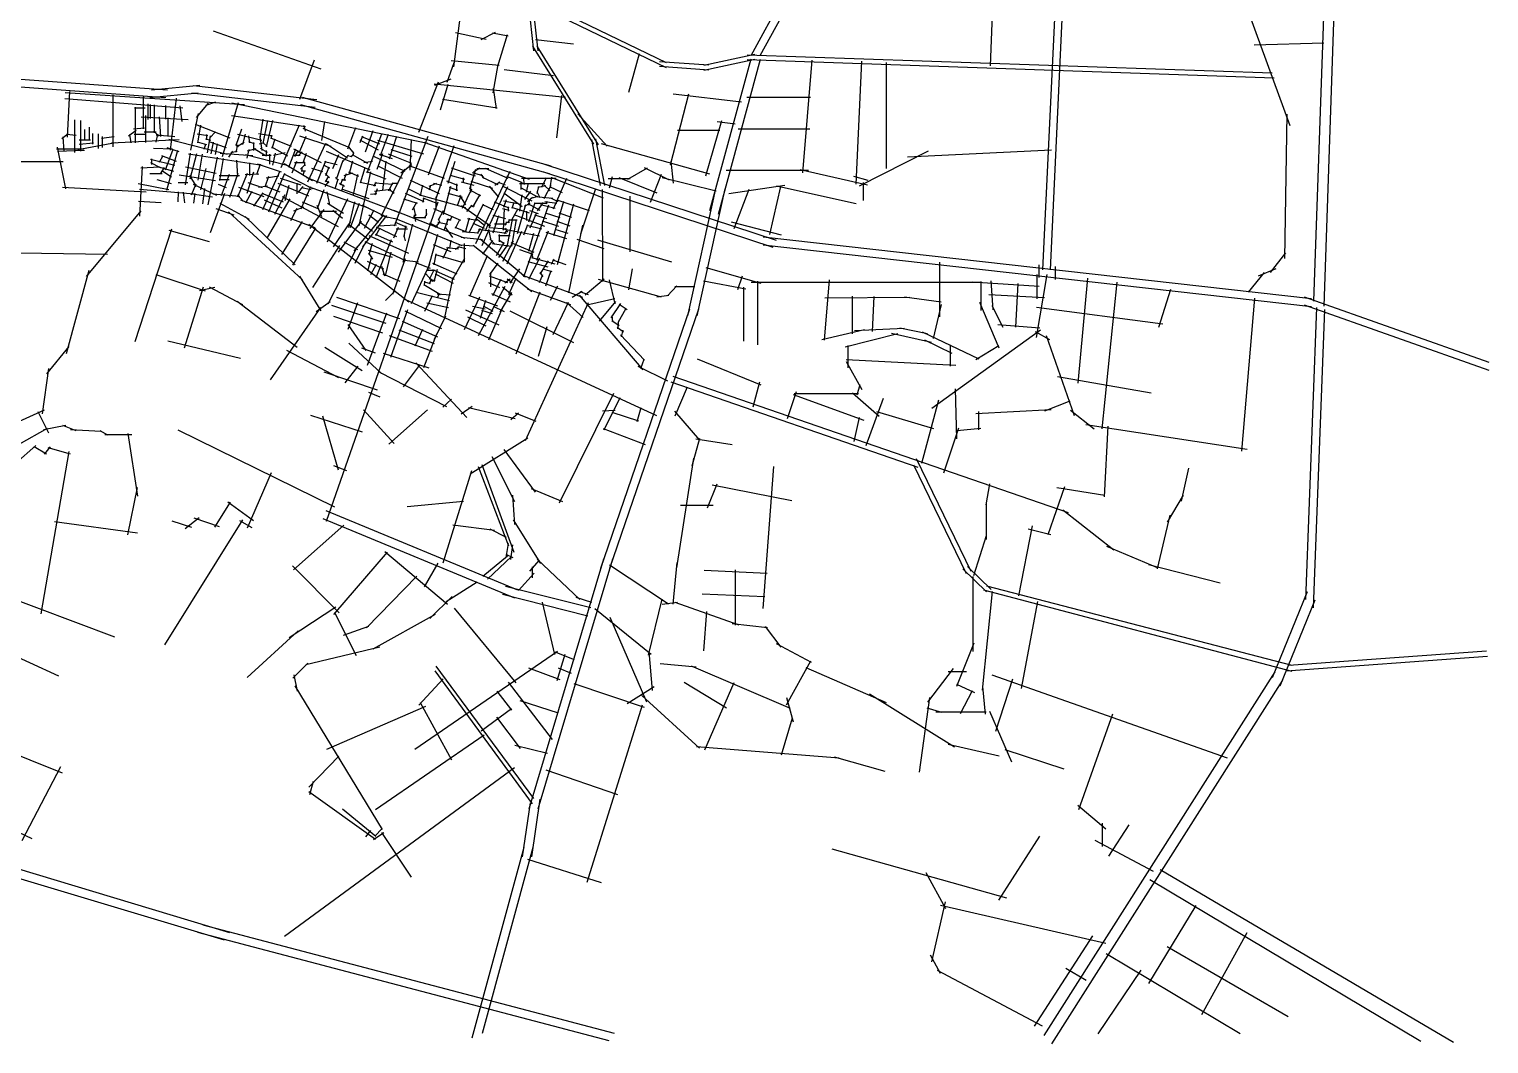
# Model space of a CAD drawing. Header units: metres. Extents: x -9189 to -1624, y -25 to 5087.
# Drawn here: x -6550 to -1665, y -25 to 3369 of the extents above; entities that cross this region are included whole.
import ezdxf

# ---------------------------------------------------------------- set-up
doc = ezdxf.new("R2010")
doc.units = ezdxf.units.M
doc.header["$MEASUREMENT"] = 0
doc.layers.add('路网', color=2, linetype='Continuous')

msp = doc.modelspace()

# ---------------------------------------------------------------- linework, layer by layer
at = {"layer": '路网'}
for p, q in [((-3078.4, 4264.7), (-3158.6, 2564)), ((-3053.7, 4264.7), (-3133.9, 2564)), ((-3312.6, 3773.2), (-3334.6, 3247)), ((-5097.5, 3498.9), (-5130.5, 3243.5)), ((-4134.3, 3281), (-4017.5, 3495)), ((-4103.6, 3281), (-3986.8, 3495)), ((-4879.4, 3450.9), (-4862.5, 3297.1)), ((-4864.6, 3445), (-4848.4, 3297.1)), ((-4804.7, 3443.9), (-4418.4, 3257.4)), ((-4804.7, 3427.4), (-4418.4, 3240.9)), ((-2217.8, 3442.8), (-2251.6, 2459.4)), ((-2184.2, 3426.2), (-2218.1, 2442.8)), ((-2466.1, 3415.9), (-2331.7, 3047.5)), ((-5935, 3364.1), (-5574.8, 3236.3)), ((-5123.9, 3358), (-5020.9, 3336.1)), ((-5037.5, 3334.8), (-4989.9, 3358.8)), ((-4999.5, 3356.6), (-4947.3, 3347.3)), ((-4982.4, 3245.4), (-4950.2, 3351)), ((-4856.3, 3335), (-4728.8, 3320.2)), ((-2450.9, 3317.2), (-2217.7, 3323.4)), ((-4865.7, 3313), (-4661.8, 2985.1)), ((-4851.6, 3313), (-4646.3, 2982.8)), ((-4543.9, 3158.4), (-4508.1, 3288.3)), ((-4292.2, 3249.1), (-4121.7, 3286)), ((-4147.3, 3283.9), (-2390.1, 3223.7)), ((-5644.6, 3135.2), (-5595.4, 3266.4)), ((-5151.7, 3191.9), (-5127.7, 3258.3)), ((-5138.7, 3264.4), (-4977.1, 3248.8)), ((-4997.1, 3155.9), (-4980.8, 3251.6)), ((-4960.4, 3234.5), (-4795.6, 3214.1)), ((-4440.7, 3261.6), (-4276, 3250.1)), ((-4440.7, 3245.1), (-4276, 3233.5)), ((-4292.2, 3232.6), (-4121.7, 3269.5)), ((-4272.3, 2762.3), (-4134.1, 3269.9)), ((-4244, 2750.8), (-4102.9, 3269.2)), ((-4147.3, 3267.4), (-2383.5, 3207)), ((-3961.8, 2889.3), (-3930.1, 3265.8)), ((-3764.6, 3261.8), (-3783.5, 2850.8)), ((-3682.8, 3257.7), (-3682.8, 2903.1)), ((-6670.5, 3183.2), (-6093.5, 3140.9)), ((-6665, 3208.2), (-6088, 3165.9)), ((-6141.5, 3165.9), (-5979.9, 3181.5)), ((-6000.1, 3181), (-5588.1, 3133.6)), ((-5246.7, 3024.7), (-5180.8, 3192.8)), ((-5194.9, 3186.1), (-4755.4, 3141.7)), ((-5193, 3181.5), (-5138.7, 3202.9)), ((-5173.5, 3099), (-5147.8, 3185.2)), ((-6430.9, 3137.7), (-6036.2, 3106.1)), ((-6430.5, 3157.4), (-5830.2, 3117.8)), ((-6415.1, 3160.6), (-6422.9, 3008.3)), ((-6270, 3149.9), (-6270, 2975.8)), ((-6167.8, 3035.7), (-6167.8, 3143.5)), ((-6147, 3140.9), (-5985.4, 3156.5)), ((-6077, 2964.7), (-6057.4, 3138.1)), ((-6005.6, 3156), (-5593.7, 3108.6)), ((-5636.7, 3141.9), (-4805.1, 2911.9)), ((-5167, 3135.2), (-4984.3, 3106.6)), ((-4986.5, 3104.2), (-4996.3, 3172.2)), ((-4784, 3005.3), (-4768, 3147.6)), ((-4404.4, 2915.4), (-4343.1, 3152.5)), ((-4394.8, 3153.3), (-4166, 3126)), ((-4148.2, 3141.7), (-3935.5, 3141.7)), ((-6198.1, 3106), (-6162.2, 3106)), ((-6195, 2988.7), (-6195, 3107.9)), ((-6161.2, 3080.6), (-6161.2, 2990.6)), ((-6153.9, 3119.4), (-6153.9, 3067.6)), ((-6145.6, 3117.9), (-6145.6, 3070.7)), ((-6131.9, 3116.8), (-6131.9, 3022.2)), ((-6092.7, 3068.6), (-6092.7, 3114.4)), ((-6046.6, 3112.6), (-6039.6, 3061)), ((-6009.3, 2965.1), (-5983.8, 3086.7)), ((-5990.6, 3074.2), (-5950.6, 3121.9)), ((-5958, 3115.4), (-5925.4, 3125.8)), ((-5904, 2943.6), (-5850, 3124.1)), ((-5873.7, 3080.7), (-5625.9, 3043.7)), ((-5872.4, 3123), (-5216.1, 2987.5)), ((-5642.2, 3116.9), (-4810.6, 2886.9)), ((-4714.3, 3086.4), (-4616.5, 2978.2)), ((-2348.6, 2602.4), (-2340.4, 3085.1)), ((-6399, 3065.6), (-6399, 2957)), ((-6378.7, 3063.7), (-6378.7, 2961.1)), ((-6363.7, 2997.2), (-6363.7, 3033.3)), ((-6348.3, 2996.6), (-6348.3, 3041.1)), ((-6218.1, 3012.4), (-6192.9, 3031.8)), ((-6201.4, 3035.8), (-6165, 3039.4)), ((-6175.2, 3075.7), (-6018.5, 3066.8)), ((-6109.5, 3010.1), (-6114.8, 3075.6)), ((-6086.1, 3073.2), (-6086.1, 3010.1)), ((-5994.8, 3052), (-5878.5, 3005.7)), ((-5985.6, 2988.9), (-5975.5, 3048.7)), ((-5858.3, 2981.3), (-5838.8, 3036.2)), ((-5768.7, 3067.8), (-5778.7, 3004.8)), ((-5767.3, 2987.1), (-5751.9, 3063.8)), ((-5756.4, 2975.9), (-5735.4, 3064.2)), ((-5707.5, 2906.3), (-5646.2, 3048.9)), ((-5634.5, 3037.7), (-5477.9, 2973.3)), ((-5631, 3046.9), (-5626.8, 3028.5)), ((-5571.6, 2997), (-5560.6, 3060)), ((-5483.7, 2969.3), (-5456.7, 3039.9)), ((-5425.2, 2958.7), (-5399.7, 3030.3)), ((-4380.6, 3031.2), (-4238.6, 3031.2)), ((-4285.9, 2879), (-4232.8, 3063.9)), ((-4247.7, 3060.7), (-4187.7, 3052.5)), ((-4177.9, 3035.7), (-3937.5, 3035.7)), ((-6441.2, 3004.1), (-6419.6, 3019.8)), ((-6438, 3009.3), (-6434.1, 2959.7)), ((-6426, 3018.2), (-6392.8, 3014.9)), ((-6387.5, 2967), (-6261.6, 2990.6)), ((-6382.8, 2999), (-6345.4, 2999)), ((-6382.7, 2985), (-6335.4, 2989.1)), ((-6337.3, 2984.7), (-6337.3, 3020.3)), ((-6318.2, 2970.6), (-6318.2, 3019.4)), ((-6308.8, 3004.5), (-6266.4, 3010.2)), ((-6305.3, 2973.9), (-6305.3, 3010.5)), ((-6274.7, 2988.8), (-6048.6, 3000.7)), ((-6209.1, 2989.1), (-6214, 3017.4)), ((-6199.3, 3018.4), (-6158.5, 3018.4)), ((-6166.2, 3025.6), (-6125.7, 3025.6)), ((-6134, 3028), (-6115.8, 3011.6)), ((-6125.7, 2991.2), (-6119.8, 3018)), ((-6125.5, 3016.2), (-6062.6, 3010.7)), ((-6083.1, 3001.9), (-5888, 2951.2)), ((-5988.4, 2992.3), (-5956.9, 2983)), ((-5987.8, 3019.7), (-5952.6, 3013.7)), ((-5964.3, 2967.8), (-5959.5, 2985.1)), ((-5960.8, 3002.3), (-5942.1, 2997.5)), ((-5956.7, 3017.4), (-5956.7, 2999)), ((-5954.1, 2955.6), (-5943.3, 3012.2)), ((-5948.7, 2994.1), (-5891.4, 2973.8)), ((-5945.7, 3006.1), (-5926.5, 3026.2)), ((-5941.5, 2952.8), (-5933.5, 2991.4)), ((-5927.3, 2950), (-5920, 2986)), ((-5859.7, 2983.8), (-5849.9, 2977.1)), ((-5857.7, 2957.9), (-5851.7, 2981.9)), ((-5856.9, 2976.2), (-5831.4, 2991.5)), ((-5852.9, 3018.4), (-5771.3, 2997.7)), ((-5835.2, 2983.3), (-5826, 3018.4)), ((-5816.6, 3012.8), (-5813.2, 2989.6)), ((-5816.2, 2993.8), (-5798, 2987.1)), ((-5800.2, 2990.3), (-5800.2, 2963.2)), ((-5783.5, 3019.9), (-5736.1, 3012.3)), ((-5779.2, 2985.4), (-5764.4, 2990)), ((-5778.7, 3010), (-5771.8, 2963.3)), ((-5769, 2990.8), (-5754.1, 2977.2)), ((-5742.8, 3005.9), (-5673.6, 2977.5)), ((-5740.5, 3014.3), (-5740.5, 3002.2)), ((-5737.1, 2971.3), (-5727.5, 3002.2)), ((-5647, 2955.5), (-5623.5, 3011)), ((-5645.6, 3013.1), (-5541.1, 2978.3)), ((-5618.2, 2858.3), (-5557.8, 2987.9)), ((-5555.7, 2985.3), (-5484.8, 2939.3)), ((-5444.3, 2999.7), (-5383, 2965.9)), ((-5442.7, 2990.1), (-5434.2, 3013)), ((-5438.3, 3010.8), (-5377.8, 2985.4)), ((-5419.3, 2888.3), (-5369.8, 3019.6)), ((-5385, 2998.4), (-5231.2, 2952.3)), ((-5374.9, 2946.2), (-5348, 3017.6)), ((-5344.6, 2935.6), (-5319.8, 3011)), ((-5327.3, 2712), (-5214.7, 3011)), ((-5275.8, 2897.3), (-5271.4, 3000.8)), ((-5229.3, 2991.1), (-4877, 2867.1)), ((-5188.5, 2802.7), (-5127.9, 2980.4)), ((-4637.9, 2846.8), (-4667.9, 3000.8)), ((-4623.8, 2846.8), (-4654.2, 3002.8)), ((-4636.7, 2987.1), (-4273.6, 2885.5)), ((-6459.4, 2969.1), (-6368, 2968.6)), ((-6456.6, 2975), (-6429.1, 2835)), ((-6455.6, 2960.8), (-6365.4, 2964.8)), ((-6145, 2934), (-6063.1, 2914.8)), ((-6140.1, 2917.1), (-6140.1, 2935.1)), ((-6134.4, 2971.1), (-6071.2, 2968.6)), ((-6113.9, 2924.4), (-6102.2, 2947)), ((-6107.7, 2947), (-6058.8, 2927.5)), ((-6094.6, 2898.9), (-6068.2, 2968.5)), ((-6089.9, 2831), (-6053.2, 2964.1)), ((-6089.3, 2973), (-6050.1, 2960.2)), ((-6027.8, 2848.2), (-6010.8, 2954.3)), ((-6017.6, 2951.8), (-5771, 2914.1)), ((-6011.7, 2869), (-5989.3, 2953)), ((-5984.9, 2863.7), (-5970.3, 2951.4)), ((-5951.4, 2781.9), (-5919.7, 2940.9)), ((-5912, 2863.3), (-5899.6, 2936.7)), ((-5911.5, 2954.2), (-5801.5, 2946.7)), ((-5882.1, 2940.9), (-5868.7, 2961.6)), ((-5875.7, 2956.5), (-5854.3, 2961.3)), ((-5826.2, 2950.2), (-5687.6, 2914.9)), ((-5815.5, 2967.2), (-5821.8, 2937.8)), ((-5819.3, 2962.8), (-5791.1, 2970.5)), ((-5797.8, 2970.2), (-5760.1, 2946.6)), ((-5776.9, 2970.8), (-5753.8, 2957.9)), ((-5771.2, 2948), (-5741, 2948)), ((-5757.9, 2963.7), (-5757.9, 2944.9)), ((-5745.7, 2950.8), (-5745.7, 2918)), ((-5739.1, 2975.3), (-5685.6, 2945.7)), ((-5734.9, 2914.1), (-5725.6, 2954.9)), ((-5732.8, 2948.4), (-5694.3, 2956.9)), ((-5681.7, 2907.5), (-5658.2, 2969.1)), ((-5668.5, 2948), (-5643.8, 2948)), ((-5666, 2969.6), (-5573.1, 2923.3)), ((-5661.2, 2943.6), (-5649.4, 2964)), ((-5649.9, 2945.5), (-5637, 2959)), ((-5633.4, 2922.1), (-5622.5, 2954.5)), ((-5556.6, 2961.4), (-5410.9, 2898.7)), ((-5533.9, 2903.5), (-5514.1, 2950)), ((-5521.6, 2867.7), (-5499.2, 2931.4)), ((-5503.5, 2924.1), (-5481.3, 2947.5)), ((-5486, 2946.2), (-5470.5, 2943.8)), ((-5483.1, 2976.9), (-5464, 2953.2)), ((-5474, 2943.1), (-5465.2, 2949.9)), ((-5469.5, 2950.2), (-5418.1, 2921.3)), ((-5466.7, 2959.2), (-5466.7, 2946.4)), ((-5400.8, 2945.1), (-5293.6, 2894)), ((-5385.4, 2901.2), (-5366.5, 2953.1)), ((-5379.2, 2951.4), (-5336.1, 2937.1)), ((-5348.7, 2952.1), (-5270.8, 2921.1)), ((-5340.1, 2966.8), (-5269.7, 2945)), ((-5213.6, 2882.3), (-5177, 2979.2)), ((-3771.4, 2844.8), (-3541.1, 2962.2)), ((-3611, 2942.2), (-3128.6, 2965.6)), ((-6791.1, 2926.3), (-6436.8, 2926.3)), ((-6180, 2744.1), (-6171.1, 2909.8)), ((-6176.5, 2906), (-6113.6, 2909.3)), ((-6146.4, 2886.9), (-6105.2, 2886.9)), ((-6144.5, 2922.8), (-6111.9, 2906.5)), ((-6120.5, 2909.8), (-6067.8, 2894.7)), ((-6111.2, 2885.8), (-6097.4, 2906.2)), ((-6106.6, 2896.2), (-6074.3, 2875.6)), ((-6026.9, 2908.8), (-5924.2, 2888)), ((-5976, 2832.4), (-5958, 2903.4)), ((-5907.3, 2812.4), (-5879.6, 2884.2)), ((-5878.4, 2807.2), (-5850.8, 2888)), ((-5856.2, 2930.7), (-5853.6, 2876.3)), ((-5851.9, 2808.1), (-5819.8, 2887.4)), ((-5828.1, 2883.4), (-5782.4, 2885.5)), ((-5821.1, 2821.2), (-5798.6, 2892.2)), ((-5812.2, 2880.4), (-5812.2, 2922.3)), ((-5788.3, 2883), (-5775.8, 2918.4)), ((-5788, 2918.5), (-5707.3, 2892.1)), ((-5768.3, 2765.6), (-5710.3, 2896)), ((-5748.2, 2758.3), (-5694.7, 2887.9)), ((-5698.6, 2885.2), (-5602, 2836.7)), ((-5697.2, 2919.7), (-5602.5, 2863.3)), ((-5670.3, 2888.8), (-5654.4, 2927.5)), ((-5662.9, 2923.7), (-5626.5, 2923.7)), ((-5642, 2900.9), (-5626.5, 2916.1)), ((-5640, 2895.1), (-5625.8, 2895.1)), ((-5637.2, 2893.2), (-5637.2, 2907.6)), ((-5633.8, 2880.9), (-5629.3, 2896.6)), ((-5630.3, 2925.1), (-5627.7, 2912.3)), ((-5605.9, 2904.7), (-5568.4, 2893.3)), ((-5588.1, 2854.2), (-5557.7, 2928.8)), ((-5565.6, 2915.1), (-5545.2, 2904.5)), ((-5562.3, 2926.3), (-5520, 2917.2)), ((-5560, 2886.1), (-5545.6, 2872.4)), ((-5557.6, 2879.9), (-5546.8, 2909.2)), ((-5497, 2862.7), (-5488.5, 2886.6)), ((-5496.7, 2880.3), (-5466.8, 2889.1)), ((-5482.1, 2892.2), (-5448.2, 2877.2)), ((-5478.2, 2888), (-5467.3, 2928.6)), ((-5465.1, 2815.9), (-5450.5, 2882.9)), ((-5446.2, 2711.6), (-5406.8, 2892.1)), ((-5441.5, 2855), (-5425.7, 2906.2)), ((-5430, 2923.8), (-5401, 2928.2)), ((-5421.1, 2892.9), (-5357, 2868.4)), ((-5384, 2912.3), (-5302.2, 2871.3)), ((-5371.2, 2744.6), (-5293.6, 2902.4)), ((-5366.9, 2829.5), (-5355.5, 2928)), ((-5306.2, 2888.3), (-5270.1, 2916.5)), ((-5279.5, 2913.8), (-5161.2, 2871.2)), ((-5147.8, 2854.2), (-5124.7, 2927.7)), ((-5138.5, 2905.1), (-5058, 2878.3)), ((-5075.3, 2835), (-5055.8, 2900.8)), ((-5067.8, 2889.4), (-5033.6, 2880.2)), ((-5063, 2892.3), (-5041.8, 2905.9)), ((-5055.9, 2652.5), (-4941, 2894.5)), ((-5052.4, 2903), (-5012.4, 2903)), ((-5040.3, 2884.5), (-5028.3, 2869.6)), ((-5024.3, 2904.7), (-4948.2, 2871.1)), ((-4829.2, 2918.9), (-4050.7, 2663)), ((-4829.2, 2892.6), (-4061.9, 2640.3)), ((-4546.4, 2867.8), (-4480.9, 2905.8)), ((-4492.5, 2906.3), (-4409, 2865.5)), ((-4470.9, 2791.1), (-4434.2, 2884.7)), ((-4403.4, 2927.4), (-4395.4, 2853.8)), ((-4217.8, 2897.4), (-3942.3, 2897.4)), ((-3970.6, 2900.1), (-3745.1, 2848.2)), ((-6439.5, 2841.2), (-6159.1, 2825.3)), ((-6185.6, 2853.4), (-6083.1, 2833)), ((-6181, 2834.4), (-5998, 2818.3)), ((-6123.5, 2866.4), (-6075.5, 2852.9)), ((-6052.1, 2856.7), (-6019.3, 2856.7)), ((-6048, 2881.7), (-5927.4, 2862.7)), ((-6013.6, 2880.1), (-5991.8, 2842.8)), ((-6007, 2814.9), (-5991.2, 2852.5)), ((-6001.3, 2850.7), (-5923.6, 2814.6)), ((-5968.9, 2785.6), (-5962.3, 2835.9)), ((-5918.5, 2850.7), (-5890.8, 2840)), ((-5915.2, 2866.1), (-5880.9, 2866.1)), ((-5915, 2879.3), (-5846.6, 2879.3)), ((-5849.4, 2841.2), (-5765, 2809.3)), ((-5818.3, 2856.7), (-5770.8, 2840.1)), ((-5782.8, 2840.6), (-5753.2, 2845.4)), ((-5762.9, 2845.2), (-5711.7, 2824.7)), ((-5760.9, 2841.6), (-5748.8, 2877.5)), ((-5757.3, 2872.6), (-5715.4, 2878.5)), ((-5718.4, 2854.6), (-5616.1, 2811.6)), ((-5710.4, 2870.8), (-5640.8, 2848.8)), ((-5693.3, 2796.3), (-5680.7, 2847.4)), ((-5653.8, 2818.7), (-5653.8, 2854.6)), ((-5649.8, 2822.9), (-5633.3, 2842.7)), ((-5640.1, 2768.7), (-5608.2, 2842.9)), ((-5639.3, 2839.9), (-5607.3, 2833.2)), ((-5622.4, 2873), (-5315.3, 2757.5)), ((-5616.3, 2843.2), (-5416.2, 2772.1)), ((-5560.2, 2842.7), (-5547.3, 2860.9)), ((-5559.6, 2862.8), (-5547.4, 2856.8)), ((-5558.7, 2859.2), (-5547.1, 2877.8)), ((-5526.7, 2834.9), (-5516.2, 2868.7)), ((-5525.3, 2872.8), (-5514.8, 2864.6)), ((-5511.4, 2854.5), (-5495.4, 2844.3)), ((-5508.5, 2848.7), (-5500.9, 2868.6)), ((-5505.5, 2865.4), (-5490.3, 2865.4)), ((-5505.3, 2835.7), (-5414.2, 2803)), ((-5502.6, 2830.5), (-5498.1, 2848.2)), ((-5443.3, 2857.6), (-5390.5, 2846.5)), ((-5397.1, 2843.8), (-5388.2, 2857.3)), ((-5395.2, 2827.5), (-5339.8, 2834.3)), ((-5393.4, 2855.1), (-5332.9, 2850.4)), ((-5392.7, 2815.6), (-5384.4, 2836.6)), ((-5347.1, 2828.4), (-5333.3, 2856.2)), ((-5345.9, 2834.5), (-5329.4, 2820.3)), ((-5335.6, 2853.9), (-5315.7, 2853.9)), ((-5283.3, 2836), (-5238.3, 2813.8)), ((-5275.8, 2863.8), (-5178.5, 2819.3)), ((-5240.3, 2811.9), (-5233.2, 2847.5)), ((-5211.8, 2844.6), (-5186.5, 2854.3)), ((-5211, 2832.4), (-5206.8, 2847.9)), ((-5197.7, 2854), (-5168.9, 2847)), ((-5164.2, 2749.2), (-5139, 2844.2)), ((-5153.7, 2862.1), (-5117.3, 2848)), ((-5145, 2840.4), (-5116.6, 2831.3)), ((-5141.3, 2881), (-5094.1, 2867.2)), ((-5119.2, 2828.3), (-5119.2, 2851.7)), ((-5105, 2859.2), (-5062.7, 2847.2)), ((-5100, 2770.4), (-5069.4, 2835.8)), ((-5098.4, 2871.7), (-5098.4, 2855.5)), ((-5072.8, 2861.1), (-4999.5, 2837.4)), ((-5072.4, 2822.7), (-5072.4, 2848)), ((-5034.9, 2874.1), (-4982.2, 2849.3)), ((-5011.4, 2711.3), (-4948.5, 2843.3)), ((-5011, 2844), (-4979.8, 2807.3)), ((-4992.6, 2847.2), (-4975, 2858.9)), ((-4981.1, 2857.9), (-4957.1, 2849.1)), ((-4968, 2845.1), (-4868.1, 2794.7)), ((-4952.6, 2877.5), (-4900.9, 2856.1)), ((-4909.1, 2853.6), (-4824.2, 2853.6)), ((-4904.2, 2838.5), (-4848.9, 2808.2)), ((-4903.7, 2832.8), (-4903.7, 2859.2)), ((-4903.2, 2870.5), (-4787, 2870.5)), ((-4892.7, 2849.6), (-4895.7, 2872)), ((-4886.5, 2824.3), (-4879, 2854.5)), ((-4850, 2819.2), (-4845.3, 2842.9)), ((-4848.6, 2840.9), (-4821.9, 2846.5)), ((-4834.4, 2840.3), (-4818.7, 2872.9)), ((-4827.4, 2847.5), (-4806.4, 2829)), ((-4826.9, 2803), (-4803.1, 2847.6)), ((-4809.4, 2843.5), (-4767.1, 2822.7)), ((-4806.8, 2838.4), (-4801.4, 2873.9)), ((-4799.5, 2872.6), (-4629.4, 2805.6)), ((-4795.3, 2768.8), (-4751.4, 2871)), ((-4704.6, 2684.9), (-4654, 2836.1)), ((-4612.4, 2869.3), (-4539.2, 2869.3)), ((-4608.3, 2838.8), (-4598.3, 2876.3)), ((-4577, 2873.7), (-4449.4, 2822.4)), ((-4431.6, 2873.2), (-4250.8, 2828)), ((-4252.1, 2841.1), (-4347.1, 2410.3)), ((-4222.8, 2835.5), (-4316.5, 2410.3)), ((-4209.2, 2819.9), (-4021.8, 2847.1)), ((-4190.9, 2702), (-4141.1, 2834.3)), ((-4072.1, 2682.8), (-4035, 2842.8)), ((-4049.1, 2845), (-3782.9, 2786.2)), ((-3791.9, 2877.8), (-3743.9, 2864.5)), ((-3759, 2856.3), (-3759, 2796)), ((-6184.4, 2794.1), (-6108.4, 2789.1)), ((-6051.9, 2791.6), (-6050.5, 2825.1)), ((-6029.1, 2788), (-6034.4, 2824)), ((-6011.3, 2819.2), (-5936.7, 2808.7)), ((-5999.2, 2787), (-5995.4, 2819.5)), ((-5944, 2689), (-5896.1, 2820.9)), ((-5936, 2818.2), (-5845.3, 2811)), ((-5912.7, 2787.2), (-5814.2, 2733.4)), ((-5853.7, 2815.3), (-5834, 2794.1)), ((-5843.3, 2799), (-5595, 2705.6)), ((-5825.7, 2787.9), (-5803.7, 2826.9)), ((-5798.7, 2777.5), (-5767.7, 2822.1)), ((-5772.2, 2821), (-5700.5, 2791.5)), ((-5764.1, 2798.7), (-5705.3, 2771.7)), ((-5752.7, 2672.3), (-5677.2, 2802.1)), ((-5728.7, 2750.4), (-5694, 2816.4)), ((-5703.8, 2809.1), (-5516.6, 2709.6)), ((-5637, 2791.6), (-5584.3, 2769)), ((-5564.7, 2831.7), (-5587.1, 2768.4)), ((-5555.9, 1723.2), (-5182.2, 2791.6)), ((-5554.1, 2825.5), (-5545.6, 2781.2)), ((-5552.4, 2657.9), (-5484.4, 2802.4)), ((-5552.1, 2787.4), (-5498.5, 2754.2)), ((-5481.2, 2705.9), (-5460.8, 2792.2)), ((-5475.3, 2705.4), (-5444.6, 2787.7)), ((-5408, 2816.9), (-5387.1, 2819.9)), ((-5298, 2801.6), (-5252, 2787)), ((-5292.2, 2820.5), (-5230, 2792.8)), ((-5268, 2764.9), (-5253.1, 2790.6)), ((-5243.9, 2815.7), (-5090.3, 2773.2)), ((-5233.2, 2791), (-5228.2, 2805.4)), ((-5232.6, 2804.6), (-5186.6, 2787.8)), ((-5187.9, 2768.6), (-5187.9, 2808.5)), ((-5149.9, 2820.5), (-5101.8, 2807.8)), ((-5105.8, 2812.3), (-5118.6, 2778.4)), ((-5110.6, 2814.2), (-5089.9, 2781.6)), ((-5077.6, 2687.6), (-5029.5, 2785.6)), ((-5076.4, 2831.5), (-5039.8, 2813.4)), ((-5065.2, 2774.4), (-5041.4, 2816.8)), ((-4993.8, 2791.7), (-4944.7, 2772.1)), ((-4963.2, 2795.6), (-4909.4, 2785.1)), ((-4962.2, 2821.4), (-4900.4, 2776.1)), ((-4962.1, 2774.4), (-4953.2, 2799.1)), ((-4933.7, 2770.4), (-4926.9, 2790.4)), ((-4908.3, 2760.5), (-4900.6, 2814.8)), ((-4892.3, 2777.5), (-4874.1, 2787.6)), ((-4891.8, 2799.2), (-4871.5, 2827)), ((-4882.3, 2792.4), (-4865.5, 2807)), ((-4881.3, 2786.1), (-4841.4, 2764.4)), ((-4878.4, 2780.6), (-4875.1, 2800.3)), ((-4878, 2724.9), (-4857.3, 2789.1)), ((-4871, 2803.7), (-4846.7, 2811)), ((-4860.5, 2787.3), (-4817.1, 2787.3)), ((-4856.6, 2809.9), (-4797.6, 2803.8)), ((-4840, 2805.6), (-4850.3, 2825)), ((-4849.2, 2761.5), (-4829.6, 2790)), ((-4825.2, 2792.8), (-4784.5, 2787.6)), ((-4820.7, 2785.5), (-4816, 2794.5)), ((-4805.3, 2805.5), (-4781.2, 2793)), ((-4794.5, 2678.9), (-4760.7, 2793.6)), ((-4784.4, 2799), (-4676.1, 2762.4)), ((-4781.9, 2582), (-4727.3, 2785)), ((-4632.8, 2832.7), (-4631.9, 2524.9)), ((-4540.6, 2810.5), (-4540.6, 2624.6)), ((-6359.2, 2542), (-6175.9, 2761.4)), ((-5925.7, 2769.9), (-5866, 2748.2)), ((-5883.6, 2758.4), (-5636.3, 2530.7)), ((-5827.1, 2743), (-5660.3, 2581)), ((-5674.9, 2729.2), (-5653.6, 2770.4)), ((-5665.1, 2762.2), (-5631.7, 2775.4)), ((-5609.7, 2703.1), (-5563.6, 2765.7)), ((-5587.4, 2780.4), (-5572, 2742.9)), ((-5575.7, 2760.3), (-5522.4, 2760.3)), ((-5534.1, 2763.9), (-5501.4, 2736.6)), ((-5462.9, 2626.3), (-5364, 2748.7)), ((-5437.7, 2781.3), (-5351.2, 2739.7)), ((-5434.2, 2640.8), (-5353.7, 2745.7)), ((-5428.7, 2703.5), (-5395.4, 2765.3)), ((-5413.4, 2748.8), (-5380.9, 2724.1)), ((-5363.4, 2743.6), (-5316.5, 2733.7)), ((-5331.3, 2763.7), (-5091.9, 2670.2)), ((-5324.4, 2736.4), (-5102.6, 2645.6)), ((-5264.4, 2739.9), (-5223.5, 2739.9)), ((-5263.9, 2774), (-5257.8, 2744.4)), ((-5263.6, 2741.2), (-5255.7, 2750.4)), ((-5261.8, 2747.8), (-5257.5, 2725.8)), ((-5227.9, 2736.8), (-5218.5, 2753)), ((-5220.6, 2745.2), (-5220.6, 2767.5)), ((-5196.8, 2769), (-5107.1, 2730.7)), ((-5164.5, 2761.2), (-5181.3, 2730.9)), ((-5160.1, 2698.7), (-5146.6, 2736.4)), ((-5141.8, 2729.6), (-5134.6, 2744.3)), ((-5103.7, 2779.1), (-5006.6, 2711.4)), ((-5089.8, 2690.6), (-5076.5, 2737.8)), ((-5086.3, 2759.7), (-5068.4, 2780.5)), ((-5074, 2778.9), (-5060.1, 2778.9)), ((-5055.4, 2736.6), (-5025, 2712.4)), ((-5033.8, 2783.2), (-4997.6, 2766.4)), ((-4998.2, 2747.3), (-4956.7, 2735.6)), ((-4997.8, 2688.2), (-4978.4, 2746.2)), ((-4966.8, 2769.4), (-4943.6, 2763.6)), ((-4963, 2697.2), (-4959.7, 2769.1)), ((-4951, 2641), (-4931.7, 2738.6)), ((-4946.2, 2760.9), (-4946.2, 2775.3)), ((-4936.4, 2773.6), (-4877.7, 2754.5)), ((-4933.6, 2733.6), (-4915, 2767.5)), ((-4929, 2749.1), (-4825.7, 2710.7)), ((-4916.7, 2686), (-4888.4, 2783.1)), ((-4895.4, 2541.4), (-4811.2, 2781.7)), ((-4885.4, 2729.5), (-4885.4, 2760.3)), ((-4876.4, 2762.8), (-4847.1, 2752.9)), ((-4873.7, 2705.1), (-4851.1, 2756.3)), ((-4858.8, 2748), (-4819, 2736.3)), ((-4839.5, 2782.7), (-4789.7, 2770.3)), ((-4823.8, 2755.1), (-4774, 2738.8)), ((-4777.4, 2755.3), (-4735, 2740.5)), ((-6195.4, 2324.3), (-6072.7, 2701.2)), ((-6083.1, 2696.9), (-5948.1, 2658.6)), ((-5705.4, 2615.5), (-5636.3, 2725.6)), ((-5667.7, 2579.6), (-5591.2, 2703.9)), ((-5614.5, 2717.2), (-5279.5, 2457.5)), ((-5532.3, 2640.8), (-5474.4, 2725.8)), ((-5515.1, 2623.6), (-5438.2, 2726.7)), ((-5477.6, 2714), (-5417.4, 2668.4)), ((-5441.8, 2723), (-5401.9, 2693.2)), ((-5389.8, 2679.2), (-5376.1, 2705)), ((-5389.3, 2708.1), (-5321.6, 2676)), ((-5383.5, 2711.7), (-5321.1, 2715.1)), ((-5330.2, 2671.7), (-5314.1, 2706.7)), ((-5326.1, 2723.2), (-5286.9, 2707)), ((-5322.2, 2701.5), (-5284.3, 2701.5)), ((-5298.7, 2590.2), (-5266.3, 2716.7)), ((-5290.6, 2711.5), (-5296.3, 2673.5)), ((-5211.1, 2721.1), (-5184.2, 2708.3)), ((-5190.5, 2706.3), (-5175.2, 2725.7)), ((-5182.3, 2723.5), (-5149.3, 2716.9)), ((-5180.4, 2735.2), (-5177.2, 2720.6)), ((-5159.8, 2707.7), (-5134.2, 2672.4)), ((-5152.7, 2733), (-5137.7, 2733)), ((-5125.7, 2707), (-5084.8, 2689.9)), ((-5123.2, 2704.1), (-5109.1, 2732.6)), ((-5101.7, 2693), (-5046.6, 2688.3)), ((-5083.3, 2735.5), (-5052.6, 2730.5)), ((-5066, 2720.4), (-5027.5, 2703.8)), ((-5049.9, 2686.1), (-5039.5, 2702.8)), ((-5046.7, 2700.4), (-4953.5, 2686.6)), ((-5034.9, 2645.5), (-5010.9, 2699.6)), ((-5023.8, 2695), (-5012.7, 2718.9)), ((-5013.4, 2698.7), (-5005.6, 2662.8)), ((-5012.3, 2706.3), (-4953.4, 2701.8)), ((-5010.3, 2703.3), (-5010.3, 2717.1)), ((-4993.6, 2718), (-4952.6, 2718)), ((-4959.7, 2684.6), (-4952.1, 2696.1)), ((-4959.3, 2699.9), (-4842.6, 2677.7)), ((-4957.3, 2703.8), (-4950.2, 2689.9)), ((-4956.7, 2714.1), (-4951.9, 2725.4)), ((-4955.6, 2723.8), (-4943.2, 2723.8)), ((-4951.1, 2584), (-4901.2, 2693.8)), ((-4947.6, 2721), (-4941.5, 2733.6)), ((-4945.9, 2731), (-4917.8, 2731)), ((-4935.1, 2643.4), (-4919.9, 2732.2)), ((-4895.1, 2681.7), (-4881.1, 2715.5)), ((-4884.7, 2713.9), (-4834.6, 2701.4)), ((-4878.6, 2627.1), (-4861, 2687.2)), ((-4851.6, 2597.1), (-4812.2, 2694.7)), ((-4833.2, 2728), (-4779.4, 2710.7)), ((-4821, 2690.8), (-4752.2, 2668.8)), ((-4791.1, 2700.7), (-4747.2, 2686.8)), ((-4785.1, 2727.5), (-4741.5, 2711.2)), ((-4744.6, 2487.5), (-4697.4, 2713.3)), ((-4200.7, 2724.5), (-4034.2, 2681.1)), ((-5601.1, 2505), (-5510.6, 2646.2)), ((-5549.6, 2450.9), (-5452, 2641.8)), ((-5497.4, 2657.9), (-5451.9, 2631.9)), ((-5459.8, 2586.3), (-5428.7, 2650.3)), ((-5427.5, 2658.7), (-5290.5, 2595.3)), ((-5402.7, 2651.9), (-5413.9, 2614.9)), ((-5413.3, 2679.2), (-5281.3, 2620.4)), ((-5392.4, 2683.7), (-5334.5, 2658.5)), ((-5389.5, 2538.7), (-5337.7, 2666.2)), ((-5296.6, 2679.3), (-5291.6, 2660.9)), ((-5216.4, 2564.4), (-5182.3, 2683.1)), ((-5198, 2648.6), (-5139.8, 2626)), ((-5165.2, 2603.8), (-5146.8, 2641.2)), ((-5154.2, 2639.4), (-5114.2, 2634.4)), ((-5142.5, 2635.7), (-5138.5, 2663.1)), ((-5125.2, 2633.6), (-5110.6, 2642.6)), ((-5116.2, 2642.1), (-5089.1, 2635.7)), ((-5112.6, 2648.2), (-5061.1, 2645)), ((-5105, 2673.4), (-5033.1, 2665.8)), ((-5094.2, 2652.4), (-5094.2, 2589.7)), ((-5064.7, 2646.4), (-4867.9, 2491.7)), ((-5040.8, 2668), (-4888.9, 2540.4)), ((-5032.5, 2616.9), (-4998.8, 2662.5)), ((-5008.4, 2668.1), (-4990.7, 2649.2)), ((-5001.5, 2652.8), (-4937.1, 2643.7)), ((-4986.1, 2611.9), (-4960.8, 2657)), ((-4979.3, 2679.4), (-4941, 2679.4)), ((-4978.5, 2606), (-4948.3, 2648)), ((-4978.3, 2664.3), (-4960.5, 2652.3)), ((-4976.8, 2658.2), (-4976.8, 2682.6)), ((-4964.8, 2593.6), (-4929.8, 2661.3)), ((-4938.6, 2656.2), (-4861.8, 2623.1)), ((-4717.6, 2666.5), (-4627.1, 2635.9)), ((-4649, 2665), (-4400.7, 2591.6)), ((-4094.1, 2674.6), (-2258.5, 2468.4)), ((-4094.1, 2648.3), (-2258.5, 2442)), ((-6676.7, 2622.5), (-6288.4, 2616.5)), ((-5419.4, 2593.5), (-5364.5, 2567.9)), ((-5417.3, 2561.1), (-5403.9, 2609.2)), ((-5415.9, 2629.8), (-5335.1, 2606.6)), ((-5415.1, 2620.9), (-5401, 2600.3)), ((-5358, 2544.2), (-5339.4, 2622.9)), ((-5333.8, 2483.2), (-5290.7, 2602.2)), ((-5295.5, 2596.5), (-5247.3, 2591.5)), ((-5258, 2589.3), (-5208.5, 2570)), ((-5195.5, 2580.5), (-5188.3, 2617.4)), ((-5190.5, 2615.1), (-5097.5, 2589)), ((-5134.8, 2529.4), (-5092.5, 2603.1)), ((-5075.7, 2475.8), (-5016.6, 2612.1)), ((-4909.4, 2632.2), (-4865.3, 2617.1)), ((-4881.6, 2591.7), (-4814.4, 2574.1)), ((-4877.9, 2533.6), (-4842, 2604.9)), ((-4870.4, 2623.8), (-4864.9, 2603.2)), ((-4869.4, 2605.7), (-4791.7, 2584.6)), ((-4840.2, 2549.4), (-4812.7, 2594.2)), ((-4802.9, 2583.6), (-4793.9, 2600.8)), ((-4799.5, 2598.1), (-4754, 2582.6)), ((-3502.4, 2407.5), (-3502.4, 2590.3)), ((-2396.6, 2555.5), (-2345.2, 2621.1)), ((-6425.1, 2284.6), (-6349.6, 2562.8)), ((-6126.2, 2549.1), (-5961.8, 2493.9)), ((-5646, 2543.2), (-5574.7, 2427.6)), ((-5407.3, 2548.7), (-5388.4, 2582.8)), ((-5371.8, 2576.1), (-5361.4, 2544.4)), ((-5367.2, 2551), (-5310.1, 2526.7)), ((-5270.9, 2451.4), (-5209.3, 2583.3)), ((-5225.7, 2553.6), (-5199.5, 2525.4)), ((-5220.6, 2562.8), (-5192, 2562.8)), ((-5210.4, 2532.8), (-5194.8, 2564.5)), ((-5200.5, 2586.4), (-5119.3, 2550.6)), ((-5200.2, 2564.9), (-5128, 2533.4)), ((-5194.9, 2525.6), (-5183.5, 2566)), ((-5191.5, 2551.1), (-5131.4, 2519.7)), ((-5011.5, 2544.6), (-4950.2, 2522.1)), ((-5008.6, 2548.5), (-4981, 2587)), ((-5005.7, 2507.9), (-5005.7, 2555.4)), ((-4940.7, 2519.9), (-4908.2, 2567.3)), ((-4899.8, 2546.9), (-4699.2, 2472.8)), ((-4842.7, 2522), (-4831, 2548.4)), ((-4831.3, 2540.2), (-4839.2, 2556.6)), ((-4832.2, 2567.2), (-4801.7, 2559.1)), ((-4821.4, 2511.1), (-4803.8, 2561.9)), ((-4544, 2497.1), (-4531.1, 2567.7)), ((-4286.4, 2571.6), (-4102.3, 2519.5)), ((-4178.5, 2498.9), (-4163, 2543.9)), ((-3145.1, 2548.2), (-3179.9, 2337.4)), ((-3177.7, 2548.4), (-3177.7, 2467.8)), ((-3170.9, 2581.3), (-3170.9, 2538.2)), ((-3116.6, 2575.8), (-3116.6, 2531.7)), ((-2469.2, 2489.5), (-2416.7, 2555.9)), ((-2436.3, 2544.7), (-2376.9, 2568.2)), ((-6030.7, 2303.4), (-5967.1, 2507)), ((-5980.6, 2495.3), (-5928.7, 2506.5)), ((-5947.9, 2507.3), (-5836.4, 2448.1)), ((-5358, 2462.1), (-5328.4, 2492)), ((-5229.4, 2514.9), (-5174.3, 2481.9)), ((-5227.8, 2511.5), (-5226.3, 2526)), ((-5227.5, 2524.4), (-5208.1, 2518.8)), ((-5211.5, 2517.4), (-5202.2, 2533.6)), ((-5208.6, 2529.6), (-5191.5, 2529.6)), ((-5160.6, 2398.7), (-5131, 2539.1)), ((-5047, 2344.5), (-4957.8, 2509.4)), ((-5012.9, 2521.4), (-4975.9, 2504.7)), ((-4998.4, 2477.9), (-4970.8, 2533)), ((-4966.1, 2507.6), (-4933.8, 2481.1)), ((-4958.9, 2520.6), (-4941.1, 2533.7)), ((-4950.5, 2534), (-4933.5, 2521.7)), ((-4945.4, 2481.9), (-4920.1, 2536.6)), ((-4884.1, 2500.9), (-4738.9, 2447.9)), ((-4805.5, 2463.3), (-4781.4, 2510.9)), ((-4733.6, 2473.4), (-4699.5, 2493.2)), ((-4708, 2492.1), (-4679.5, 2481.3)), ((-4689.9, 2480.7), (-4626.6, 2533.9)), ((-4646.4, 2533.2), (-4435.6, 2474.3)), ((-4609.9, 2530.9), (-4589.9, 2450.7)), ((-4414.6, 2477.2), (-4382.8, 2510.7)), ((-4390, 2508.2), (-4323.2, 2508.2)), ((-4293.8, 2528), (-4152.4, 2501.2)), ((-4160.2, 2506.2), (-4160.2, 2325.6)), ((-4134.1, 2523.1), (-3366.1, 2523.1)), ((-4113.3, 2526.2), (-4113.3, 2313.9)), ((-3872.6, 2531), (-3889.7, 2329.1)), ((-3394.3, 2524.1), (-3170.2, 2509.4)), ((-3365.5, 2524.9), (-3365.5, 2428.6)), ((-3332, 2527.4), (-3325.3, 2430.9)), ((-3241.8, 2518.5), (-3249.5, 2372.4)), ((-3039.8, 2185.3), (-3007.5, 2536.2)), ((-2959.5, 2032.1), (-2909.1, 2522.7)), ((-2769.7, 2372.1), (-2729.2, 2499.1)), ((-5854.3, 2459.4), (-5653.5, 2305.5)), ((-5590.4, 2424.5), (-5543.5, 2457.9)), ((-5538.5, 2446.3), (-5357.2, 2385.5)), ((-5521.7, 2472.3), (-5311.2, 2401.3)), ((-5482.5, 2366.2), (-5450.9, 2454.5)), ((-5293.6, 2466.7), (-4450.8, 2076.9)), ((-5255.8, 2489.1), (-5143.9, 2462)), ((-5226.4, 2425.8), (-5200.7, 2478.2)), ((-5219.6, 2453.6), (-5147.6, 2438.8)), ((-5184.6, 2484.5), (-5140.1, 2480.2)), ((-5184.3, 2470.2), (-5176.7, 2484.8)), ((-5093.7, 2364.6), (-5042, 2473.6)), ((-5080.7, 2479.8), (-4983.2, 2444.2)), ((-5040.3, 2403), (-5022.4, 2462.3)), ((-5031.3, 2444.4), (-4998.7, 2426.2)), ((-5003.5, 2485.1), (-4941.1, 2457.6)), ((-4973.7, 2422.4), (-4935.6, 2488.3)), ((-4921.1, 2282.8), (-4840.5, 2490.5)), ((-4889.5, 1993.1), (-4678.7, 2454.8)), ((-4797, 2347.7), (-4745.3, 2455.7)), ((-4752, 2454.5), (-4696, 2404.6)), ((-4709.5, 2480), (-4496.4, 2229.5)), ((-4684.3, 2446.9), (-4590, 2468.7)), ((-4641.5, 2392.9), (-4586.7, 2458.1)), ((-4602.6, 2403.6), (-4570.5, 2451.5)), ((-4576.1, 2449.5), (-4549.2, 2431.8)), ((-4449.8, 2474.3), (-4410, 2480)), ((-3887.5, 2471), (-3603.3, 2473.2)), ((-3795.2, 2349.9), (-3795.2, 2476)), ((-3728.4, 2358), (-3722.5, 2475.5)), ((-3620.6, 2473.6), (-3498.5, 2457.1)), ((-3497.9, 2448.7), (-3525.2, 2334.6)), ((-3370.2, 2455.7), (-3305.5, 2303.2)), ((-3338.4, 2481.4), (-3152.7, 2471.3)), ((-3328.8, 2445.4), (-3291.6, 2372.4)), ((-2492, 1957.6), (-2448.4, 2469.3)), ((-2283.8, 2473.9), (-1665.4, 2255)), ((-2283.8, 2447.6), (-1665.4, 2228.7)), ((-5743.4, 2195.8), (-5574.4, 2438.4)), ((-5531.9, 2409.2), (-5368.3, 2353)), ((-5418.1, 2245.2), (-5353.9, 2420.8)), ((-5340.1, 2272.6), (-5283.5, 2431.5)), ((-5292.8, 2427.1), (-5170.3, 2367.8)), ((-5193.9, 2332), (-5156.6, 2410.5)), ((-5090, 2430), (-4979.1, 2380.2)), ((-5083.6, 2407.5), (-5022.3, 2376.9)), ((-5067.1, 2442.3), (-5024.8, 2433.6)), ((-5036.5, 2428.9), (-5001.4, 2418.3)), ((-5011.8, 2329.6), (-4967.8, 2434.1)), ((-4997.7, 2442.3), (-4961, 2424.5)), ((-4941.7, 2426.9), (-4729.2, 2321.2)), ((-4340.5, 2433.1), (-4638.9, 1564.7)), ((-4309.9, 2433.1), (-4608.3, 1564.7)), ((-4600.8, 2411.6), (-4598.2, 2391.1)), ((-4600.6, 2395.3), (-4575.8, 2378.1)), ((-4580, 2367.2), (-4577, 2394.2)), ((-4578.8, 2388.2), (-4552.1, 2436.3)), ((-3178.7, 2439.3), (-2756.6, 2383.1)), ((-2242.1, 2438.6), (-2278.9, 1461.3)), ((-2215.8, 2431.4), (-2253.4, 1433.3)), ((-5483.9, 2381.5), (-5424.3, 2294.6)), ((-5313.5, 2363.7), (-5195.3, 2317.4)), ((-5302.4, 2392.8), (-5184.2, 2339.6)), ((-5259.1, 2309.6), (-5233.1, 2365.3)), ((-5229.5, 2237.3), (-5185.7, 2350.7)), ((-4846, 2275.9), (-4816.7, 2374.7)), ((-4583.1, 2372.3), (-4561.2, 2356.4)), ((-4571.1, 2347.2), (-4490.8, 2261.7)), ((-4564.1, 2362), (-4569.5, 2340.3)), ((-3898.1, 2331.6), (-3754.9, 2364.3)), ((-3819.1, 2306.7), (-3643.7, 2351.2)), ((-3788.3, 2360.8), (-3622, 2368.6)), ((-3664.8, 2352.2), (-3530.1, 2321.8)), ((-3636.1, 2370.1), (-3544.5, 2350.8)), ((-3562.3, 2356.6), (-3372.4, 2266.1)), ((-3529.6, 2101.9), (-3165.8, 2363.9)), ((-3308.6, 2381.1), (-3167.9, 2370.8)), ((-3183.7, 2358.1), (-3136.2, 2331.3)), ((-6491.5, 2216.8), (-6416.2, 2307.7)), ((-6086.8, 2326.9), (-5843.6, 2268.6)), ((-5560.9, 2305.4), (-5436.1, 2227.9)), ((-5480.5, 2319.3), (-5371.3, 2217)), ((-5437.8, 2303.4), (-5392.7, 2286.7)), ((-5346.2, 2344.5), (-5201.6, 2292.7)), ((-3811.1, 2311.4), (-3811.1, 2236.2)), ((-3554.5, 2329.8), (-3463, 2285.3)), ((-3467, 2241.8), (-3467, 2313.5)), ((-3382.4, 2264.2), (-3305.1, 2311.5)), ((-3147.1, 2344.7), (-3053.1, 2077.3)), ((-5689.7, 2295.3), (-5515.6, 2204.1)), ((-5365.3, 2285.1), (-5213.3, 2236.6)), ((-5255.9, 2253.1), (-5085.9, 2070.1)), ((-4503.3, 2233.8), (-4492.8, 2265)), ((-4314.8, 2266), (-4102.2, 2180.1)), ((-3816.4, 2264), (-3449.1, 2245.4)), ((-3816.4, 2257.3), (-3764.1, 2164.4)), ((-6505.5, 2082.8), (-6484.9, 2233.8)), ((-5564.2, 2223.1), (-5386.3, 2163.1)), ((-5493.3, 2186.5), (-5449.5, 2242.1)), ((-5378.5, 2221.5), (-5154, 2107.1)), ((-5297.6, 2172.8), (-5244.1, 2244.2)), ((-4513.5, 2241.9), (-4414, 2192.7)), ((-4396.8, 2209), (-3073.2, 1752.1)), ((-3108.8, 2207.5), (-2795.5, 2153.1)), ((-5414.8, 2155.1), (-5377.4, 2139.8)), ((-4775.7, 1784.9), (-4593.3, 2151.7)), ((-4403.3, 2189.2), (-3576.2, 1903.6)), ((-4388.1, 2076.2), (-4347.1, 2173.2)), ((-4127.4, 2106.3), (-4104.7, 2189.8)), ((-4012.3, 2066.4), (-3982.9, 2156.9)), ((-3990.8, 2150.4), (-3775.4, 2150.4)), ((-3795, 2153.3), (-3706.3, 2074.9)), ((-3779.8, 2146.4), (-3769.3, 2181.2)), ((-3451.3, 2166.2), (-3446.6, 1999.2)), ((-5166.6, 2105.3), (-5136.9, 2132)), ((-5104.8, 2082.9), (-5067.4, 2107.8)), ((-5080.2, 2104.2), (-4924.2, 2067.2)), ((-4625.7, 2028.9), (-4572.5, 2137.5)), ((-4515.3, 2056.8), (-4502.7, 2104.2)), ((-3994, 2146.8), (-3756.9, 2060.9)), ((-3749.4, 1976.2), (-3691.8, 2134.6)), ((-3563.2, 1917.4), (-3506.2, 2129.3)), ((-3151, 2092.5), (-3066.5, 2125.6)), ((-6751.2, 1982.1), (-6499.5, 2096.4)), ((-6521.5, 2090.8), (-6486.3, 2018.7)), ((-5609.4, 2078.2), (-5435.9, 2022.4)), ((-5568.9, 2075.9), (-5516.2, 1895.7)), ((-5431.6, 2095.7), (-5328.5, 1983)), ((-5346.3, 1981.1), (-5217.2, 2095.7)), ((-4938.6, 2064.1), (-4912.5, 2086.4)), ((-4923.6, 2085.8), (-4854.9, 2058.2)), ((-4631.6, 2092.9), (-4589.1, 2094.9)), ((-4600.9, 2088.3), (-4511, 2059.1)), ((-4390.5, 2091.2), (-4306.8, 1995)), ((-3789.7, 1989.9), (-3771.9, 2070)), ((-3714.3, 2090.7), (-3523.5, 2033.1)), ((-3382.3, 2084), (-3130.4, 2097)), ((-3372, 2029.1), (-3372, 2090.7)), ((-3065.7, 2094.6), (-2985.9, 2032.4)), ((-6584.3, 1981.6), (-6489.1, 2034.4)), ((-6502.9, 2030.4), (-6427.4, 2044.2)), ((-6438.9, 2045.1), (-6394.4, 2027.1)), ((-6411.8, 2030.4), (-6310.2, 2024.9)), ((-6313.7, 2026.3), (-6288.3, 2012.4)), ((-6297.6, 2013.3), (-6206.6, 2013.3)), ((-6220.7, 2016.5), (-6187.6, 1806.6)), ((-6053.2, 2029.5), (-5529.2, 1771.9)), ((-4629, 2033.2), (-4488.8, 1980.3)), ((-3488.9, 1885.3), (-3439.2, 2035.7)), ((-3444.5, 2026.6), (-3365.9, 2034.6)), ((-3013.8, 2047.2), (-2474.5, 1964.4)), ((-2940.3, 2040.8), (-2952.4, 1804.9)), ((-6595.9, 1916.5), (-6528.3, 1976.2)), ((-6534.1, 1973.8), (-6493, 1948.3)), ((-6418.1, 1956.3), (-6511.7, 1413.6)), ((-6498.9, 1947.8), (-6478.8, 1971.8)), ((-6488.1, 1969.4), (-6413.1, 1948.8)), ((-5074.5, 1881.3), (-4882.1, 2002)), ((-4961.8, 1963.8), (-4857, 1820.7)), ((-4307.1, 1999.5), (-4332.5, 1907.6)), ((-4319.8, 1998.7), (-4197.3, 1980.4)), ((-5531.5, 1909.4), (-5488.1, 1892.5)), ((-5047.6, 1906), (-4946, 1641.5)), ((-5035.1, 1913.5), (-4928.2, 1620.1)), ((-5001.8, 1939.8), (-4926.2, 1788.9)), ((-4326.7, 1934.8), (-4383.6, 1567.1)), ((-4059.5, 1906.7), (-4095.6, 1431.3)), ((-3590.9, 1911.9), (-3414.4, 1548.7)), ((-3581.7, 1933.5), (-3398.7, 1556.8)), ((-5819.8, 1700.7), (-5740, 1886.3)), ((-5165.3, 1584.6), (-5069, 1893.4)), ((-2693.7, 1790.8), (-2669.2, 1901)), ((-6219.8, 1677.7), (-6187.6, 1836.5)), ((-4925.5, 1712.4), (-4932, 1810.3)), ((-4870.1, 1833.3), (-4765.6, 1788.8)), ((-4280.1, 1767.8), (-4247.5, 1848.9)), ((-4264.5, 1845.4), (-3998.5, 1792.8)), ((-3336.5, 1848), (-3348.9, 1778.2)), ((-3139.7, 1678.6), (-3084.9, 1839.2)), ((-3111.5, 1836.5), (-2951, 1810.3)), ((-2740.8, 1719.8), (-2687.3, 1810.7)), ((-5929, 1703.7), (-5877, 1787.1)), ((-5885.2, 1787.7), (-5799.7, 1725.6)), ((-5557.5, 1759.5), (-4915.8, 1494)), ((-5285.1, 1772.2), (-5097, 1790.1)), ((-4370.2, 1776.8), (-4261, 1776.8)), ((-3348, 1787.4), (-3348, 1662.1)), ((-3091, 1761.7), (-2920, 1627.8)), ((-6465.9, 1722.6), (-6188.1, 1684.6)), ((-6096.3, 1309.8), (-5835.1, 1728.4)), ((-6073.3, 1724.2), (-6007.7, 1703)), ((-6028.2, 1698.9), (-5981.7, 1735.8)), ((-5999.5, 1734.4), (-5914.7, 1705.7)), ((-5846.1, 1725.6), (-5804.9, 1702.3)), ((-5665.6, 1560.7), (-5497.7, 1710)), ((-5568.1, 1732.6), (-4926.3, 1467)), ((-5132.4, 1711.6), (-4993.4, 1692.9)), ((-4930.6, 1728.5), (-4839.2, 1581.7)), ((-2773.8, 1563.7), (-2731.7, 1743.3)), ((-5008.6, 1698), (-4953.6, 1670.5)), ((-3389.1, 1542.3), (-3346.8, 1675.2)), ((-3238.7, 1473.3), (-3193.1, 1707.7)), ((-3206.6, 1698.4), (-3131.2, 1678.6)), ((-5530.5, 1411.6), (-5351.7, 1619.7)), ((-5360.6, 1621.8), (-5150.7, 1446.4)), ((-4955.4, 1612.8), (-4931.6, 1601.7)), ((-4954.1, 1601.9), (-4946.1, 1649.2)), ((-4938.8, 1595), (-4931.7, 1643.8)), ((-2944.5, 1640.1), (-2775.4, 1568.5)), ((-5669.1, 1573.8), (-5513.5, 1417)), ((-5227.1, 1503.5), (-5181.7, 1583.3)), ((-5031.7, 1539.3), (-4950.1, 1607.9)), ((-5016.3, 1529.4), (-4936.2, 1605.7)), ((-4628.5, 1596.4), (-4878.6, 760.6)), ((-4874.8, 1556.2), (-4842.4, 1592.8)), ((-4866.2, 1533.7), (-4866.2, 1570.3)), ((-4850.6, 1595.9), (-4707.9, 1461.1)), ((-4597.9, 1596.4), (-4848, 760.6)), ((-4608.8, 1577.8), (-4411.2, 1446.5)), ((-4395.1, 1445.7), (-4381.4, 1585.5)), ((-3426.3, 1564), (-3346.3, 1487.3)), ((-3410.6, 1572.2), (-3330.5, 1495.4)), ((-2803.9, 1578), (-2564, 1517.1)), ((-5422, 1367.1), (-5253, 1539.8)), ((-5154.5, 1454.7), (-5051, 1521)), ((-4912.5, 1491.5), (-4860.7, 1550.1)), ((-4291.6, 1559.7), (-4081.1, 1550.1)), ((-4186.5, 1375.5), (-4186.5, 1560.3)), ((-3391.4, 1287.4), (-3391.4, 1538.6)), ((-6719.8, 1507.2), (-6264.8, 1336.6)), ((-5209.5, 1397.5), (-5134.4, 1471.5)), ((-4966.4, 1479.6), (-4680.9, 1407.2)), ((-4955.9, 1506.6), (-4670.4, 1434.2)), ((-4721.3, 1468.8), (-4668.2, 1452.4)), ((-4298, 1480.3), (-4088.4, 1471.5)), ((-3327.1, 1488), (-3360.5, 1158.3)), ((-2323.7, 1220.1), (-3355.1, 1492.6)), ((-2323.7, 1241.1), (-3344.9, 1505.8)), ((-2389.7, 1200.6), (-2272, 1488.1)), ((-5680.2, 1334.2), (-5523.9, 1436.7)), ((-5528.5, 1417.6), (-5455.8, 1274.6)), ((-5127.9, 1432.5), (-4921.9, 1182.8)), ((-4833.4, 1452.8), (-4792.9, 1277.7)), ((-4657.7, 1431.8), (-4469, 1279.1)), ((-4477.3, 1275.6), (-4431.6, 1462.9)), ((-4432, 1446), (-4381, 1452.8)), ((-4389.5, 1453.1), (-4175.9, 1376.4)), ((-4283.4, 1421), (-4293.6, 1290.2)), ((-3229.9, 1164), (-3174.9, 1454.6)), ((-2364.1, 1172.7), (-2246.5, 1460.1)), ((-5499, 1341.7), (-5414.1, 1372.3)), ((-5399.6, 1296), (-5190.8, 1412)), ((-4607.6, 1401.9), (-4484.6, 1119.3)), ((-4197.8, 1381.5), (-4079.1, 1367.6)), ((-4087, 1370.7), (-4035.4, 1302.4)), ((-5820.6, 1200.8), (-5650.6, 1356.3)), ((-6646.8, 1295.3), (-6452.2, 1205.7)), ((-5624.8, 1243.6), (-5376.7, 1303.6)), ((-5260.2, 961.1), (-4782.7, 1289.1)), ((-4791.3, 1286.4), (-4726.2, 1260.3)), ((-4783.6, 1190.8), (-4756.9, 1278.9)), ((-4464.6, 1156.7), (-4475.5, 1288)), ((-4050.5, 1313.8), (-3933.7, 1251.5)), ((-3445.5, 1171.2), (-3387.3, 1316.2)), ((-2342.2, 1222.8), (-1669.7, 1271.9)), ((-2334.9, 1242.3), (-1673.3, 1289.7)), ((-5667.7, 1198), (-5617.6, 1249)), ((-5192.4, 1222.9), (-4867.2, 777.6)), ((-5189.6, 1238.7), (-4863, 795.3)), ((-4879.9, 1232.7), (-4774.2, 1193.7)), ((-4779.7, 1232.7), (-4736.4, 1215.5)), ((-4438.2, 1247.7), (-4318.4, 1236)), ((-4334.9, 1240), (-4004, 1097.6)), ((-4016.2, 1109), (-3934.5, 1256.6)), ((-3951.3, 1234.2), (-3682.3, 1116.4)), ((-3542.9, 1117.6), (-3456.9, 1230.7)), ((-5665.2, 1209.8), (-5654, 1155.2)), ((-5246.5, 1107.9), (-5164.8, 1196.1)), ((-4947.6, 1184.8), (-4800.7, 992.9)), ((-4727.2, 1180.8), (-4492.5, 1101.3)), ((-4358.8, 1185.3), (-4216.5, 1098.6)), ((-4289.1, 958.3), (-4191, 1183.7)), ((-3474.4, 1220.4), (-3413.6, 1220.4)), ((-3446.5, 1178.1), (-3387, 1150.7)), ((-3329, 1209.1), (-2541, 931.3)), ((-3314.8, 1020.6), (-3257.9, 1195.6)), ((-3153.1, 3.1), (-2380, 1219.7)), ((-3127.6, -24.8), (-2354.5, 1191.7)), ((-5661.8, 1172.1), (-5369.6, 692.3)), ((-4985.6, 1155.2), (-4936.7, 1091.7)), ((-4549.5, 1113.3), (-4458.7, 1170.7)), ((-4500.1, 1140.7), (-4306.7, 964.2)), ((-4015.9, 1133.6), (-3993.7, 1052.1)), ((-3737.6, 1145.5), (-3453.1, 969.1)), ((-3570.4, 884.2), (-3535.8, 1133.2)), ((-3433.1, 1079.7), (-3393.7, 1156.8)), ((-3360.1, 1170.8), (-3350.9, 1077.7)), ((-5554.3, 960.5), (-5223.5, 1105)), ((-5242.1, 1117.3), (-5137.3, 925.3)), ((-5037.8, 1021.9), (-4936.1, 1096.9)), ((-4908.2, 1123.2), (-4779.7, 1082.4)), ((-4682.9, 516.4), (-4497.4, 1109)), ((-3546, 1099.1), (-3497.1, 1084.3)), ((-3515.8, 1085.3), (-3348.2, 1085.3)), ((-3336.7, 1087.5), (-3263.2, 918)), ((-3037.2, 759.1), (-2923.3, 1078.5)), ((-4986.5, 1067.3), (-4907.5, 963.1)), ((-4033.1, 941.8), (-3995.7, 1065.8)), ((-6752.6, 1006.2), (-6439.7, 881.3)), ((-5391.4, 759.1), (-5027.2, 1008.5)), ((-3474.9, 978), (-3304.2, 939)), ((-5614, 834.1), (-5514.7, 937.4)), ((-4925.3, 974.7), (-4816.3, 946.9)), ((-4316.7, 969.3), (-3839.5, 932.1)), ((-3856.4, 934.9), (-3687.3, 886.9)), ((-3285.2, 959.8), (-3088, 894.8)), ((-6574.5, 654.9), (-6444.5, 902.4)), ((-5695.5, 334.8), (-4926, 899.6)), ((-4820.9, 891.4), (-4581, 808.7)), ((-5611, 809.6), (-5598.9, 853.9)), ((-7446.5, 787.8), (-5897.7, 323.1)), ((-7428.6, 812.7), (-5879.8, 348)), ((-5614.7, 819), (-5391.6, 659.4)), ((-4841.9, 793.9), (-4869.5, 600.9)), ((-6701, 737.8), (-6541.7, 661.7)), ((-5501.9, 761.6), (-5390.1, 669.6)), ((-4874.3, 781.3), (-4900.1, 600.9)), ((-3040.6, 773.7), (-2947.1, 694.4)), ((-5423.3, 667), (-5407.2, 688.6)), ((-5394.1, 669.8), (-5369.2, 695)), ((-2959, 713.7), (-2959, 635)), ((-2936.9, 602.7), (-2869.4, 708.2)), ((-5397.8, 658.9), (-5363.9, 682)), ((-5371, 682.3), (-5272.1, 532.8)), ((-3305.5, 456.2), (-3168.3, 670.2)), ((-2983.5, 656), (-2788.3, 552.3)), ((-5067.8, -5), (-4893.9, 633.5)), ((-5032.9, 10.5), (-4863.3, 633.5)), ((-4882.5, 592.6), (-4636.1, 514.9)), ((-3863.7, 627.6), (-3279.5, 463.6)), ((-3549.6, 547.8), (-3484.2, 427.5)), ((-2764.9, 558.1), (-1784, -19.1)), ((-2800.1, 524.4), (-1892.5, -16.2)), ((-3529.9, 249), (-3483.6, 450.4)), ((-3500.9, 438.4), (-2947.5, 311.5)), ((-2803.4, 177.4), (-2645.2, 438.3)), ((-5987.6, 348.1), (-4610.1, -14.3)), ((-5969.7, 373), (-4592.2, 10.6)), ((-2626.4, 73.5), (-2473.7, 347.5)), ((-3185.6, 33.7), (-2991, 336.1)), ((-2742.4, 300.6), (-2336.6, 66.2)), ((-3535.3, 272.5), (-3501.3, 211.8)), ((-2945.5, 277.3), (-2497.3, 9.6)), ((-3511.3, 221.8), (-3159.8, 35.6)), ((-3080.5, 228.2), (-3013.1, 187.7)), ((-2972.5, 9), (-2828.8, 221.5))]:
    msp.add_line(p, q, dxfattribs=at)

doc.saveas('drawing.dxf')
